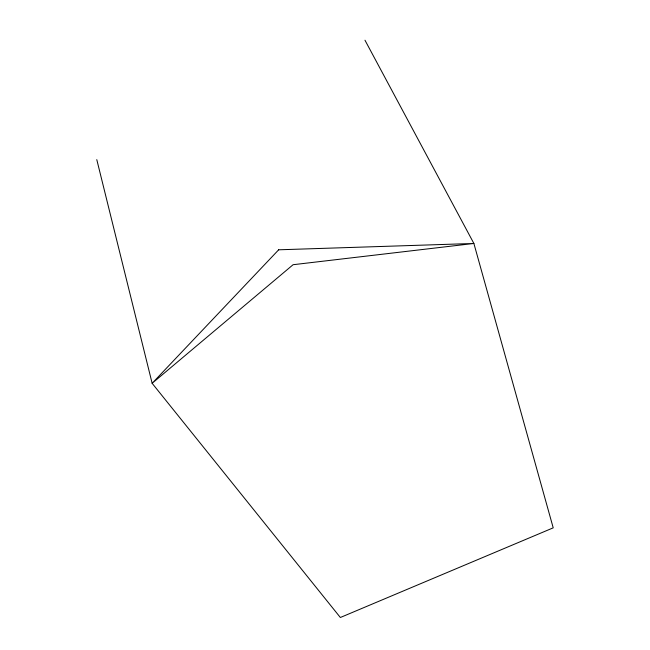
<?xml version="1.0" encoding="UTF-8"?>
<svg xmlns="http://www.w3.org/2000/svg" width="650" height="650" viewBox="0 0 650 650"><rect width="100%" height="100%" fill="white"/><g stroke="black" fill="none" stroke-linecap="round" stroke-linejoin="round"><path stroke-width="0.97" d="M364.975 40.219L473.882 243.466L553.215 527.841L340.356 617.5L152.141 383.297L96.785 159.624M278.671 249.803L152.141 383.297L293.093 264.713L473.882 243.466L278.671 249.803"/></g></svg>
